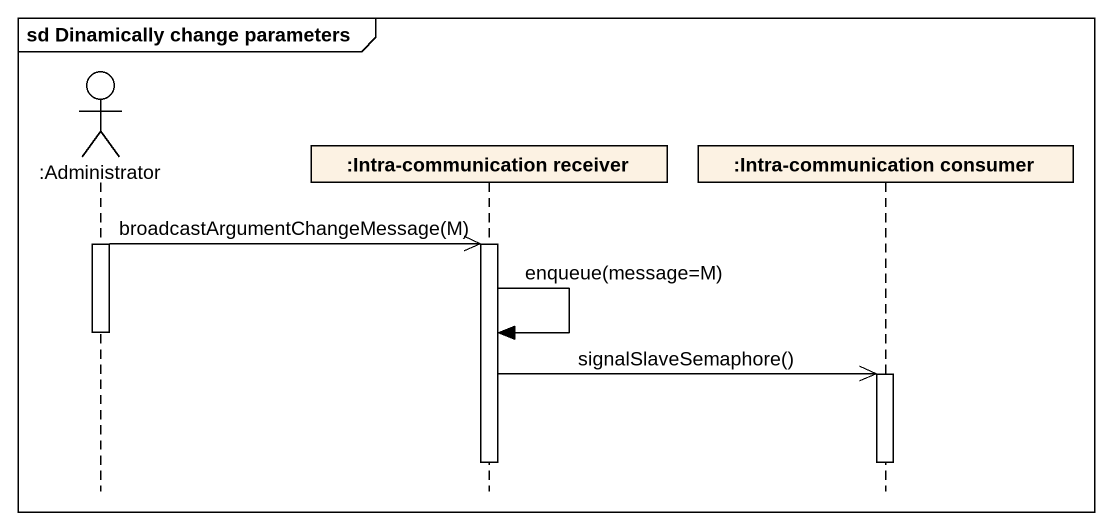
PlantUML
@startuml
mainframe sd Dinamically change parameters
hide footbox
actor ":Administrator" as Administrator
participant ":Intra-communication receiver" as Intra_communication_receiver
participant ":Intra-communication consumer" as Intra_communication_consumer

activate Administrator
Administrator ->> Intra_communication_receiver : broadcastArgumentChangeMessage(M)
activate Intra_communication_receiver
Intra_communication_receiver -> Intra_communication_receiver : enqueue(message=M)
deactivate Administrator
Intra_communication_receiver ->> Intra_communication_consumer : signalSlaveSemaphore()
activate Intra_communication_consumer
deactivate Intra_communication_receiver
deactivate Intra_communication_consumer
@enduml
